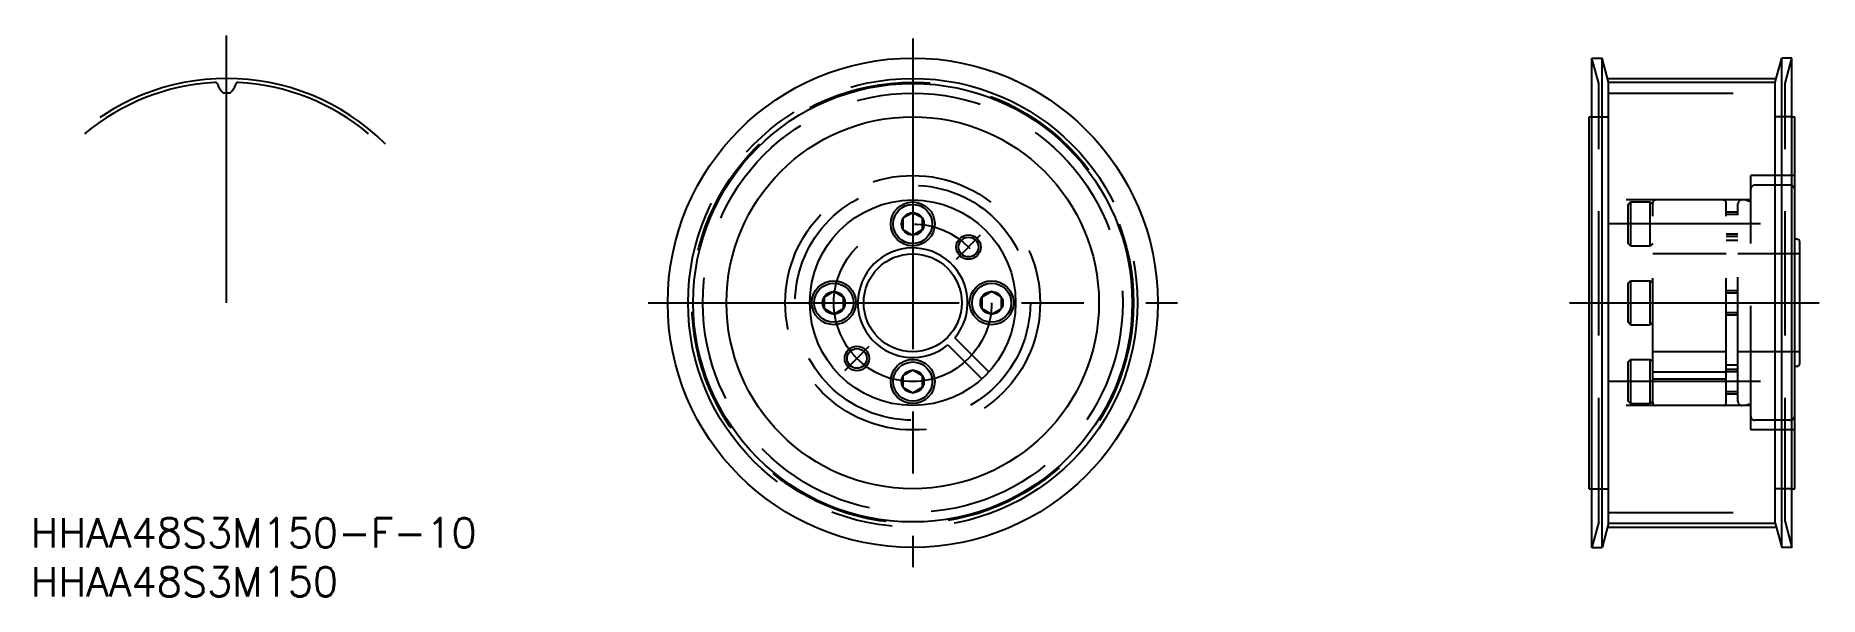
# Model space of a CAD drawing. Extents: x -89 to 92, y -30 to 27.
import ezdxf

# ---------------------------------------------------------------- set-up
doc = ezdxf.new("R2010")
doc.units = 0
doc.linetypes.add('CENTER', pattern=[50.8, 31.75, -6.35, 6.35, -6.35])
doc.linetypes.add('DASHED', pattern=[19.05, 12.7, -6.35])
doc.layers.get('0').update_dxf_attribs({"linetype": 'CONTINUOUS'})
doc.layers.add('CENTER', color=1, linetype='CENTER')
doc.styles.get("Standard").update_dxf_attribs({"font": 'txt.shx', "height": 3, "bigfont": 'bigfont.shx'})

# ---------------------------------------------------------------- blocks, each defined once
blk = doc.blocks.new('*U21')
at = {"color": 7, "linetype": 'CONTINUOUS'}
blk.add_text('HHAA48S3M150', height=3, dxfattribs=at).set_placement((-90, -30))
blk = doc.blocks.new('*U22')
at = {"color": 7, "linetype": 'CONTINUOUS'}
blk.add_text('HHAA48S3M150-F-10', height=3, dxfattribs=at).set_placement((-90, -25))

msp = doc.modelspace()

# ---------------------------------------------------------------- linework, layer by layer
at = {"color": 3, "linetype": 'DASHED'}
for p, q in [((70, 22.4), (69.3, 25)), ((89, 22.4), (89.7, 25)), ((70, -22.4), (70, 22.4)), ((89, -22.4), (89, 22.4)), ((71, 21.42), (88, 21.42)), ((69.3, 19), (71, 19)), ((89.7, 19), (88, 19)), ((85.5, -13), (85.5, 13)), ((90, 13), (85.5, 13)), ((90, -13), (90, 13)), ((89.5, 12), (85.9, 12)), ((85.5, 10.5), (69, 10.5)), ((73, 10.05), (73.25, 10.3)), ((73, 6.05), (73, 10.05)), ((73.25, 10.3), (75.25, 10.3)), ((73.25, 10.3), (73.25, 5.8)), ((75.25, 10.3), (75.5, 10.05)), ((75.25, 5.8), (75.25, 10.3)), ((75.5, -10.2), (75.5, 10.2)), ((83, -10.2), (83, 10.2)), ((83, 9.3), (84.2, 9.3)), ((84.2, -10.1), (84.2, 10.1)), ((84.89, 10.5), (84.6, 10.5)), ((85.19, 10.42), (84.89, 10.5)), ((83, 9.06), (84.2, 9.06)), ((73.25, 5.8), (73, 6.05)), ((73.25, 5.8), (75.25, 5.8)), ((75.5, 6.05), (75.25, 5.8)), ((83, 7.04), (84.2, 7.04)), ((83, 6.8), (84.2, 6.8)), ((84.2, 6.37), (83, 6.37)), ((83, 5), (75.5, 5)), ((90.5, 5), (84.2, 5)), ((73, 2), (73.25, 2.25)), ((73, -2), (73, 2)), ((73.25, 2.25), (75.25, 2.25)), ((73.25, 2.25), (73.25, -2.25)), ((75.25, 2.25), (75.5, 2)), ((75.25, -2.25), (75.25, 2.25)), ((83, 1.25), (84.2, 1.25)), ((83, 1.01), (84.2, 1.01)), ((83, -1.01), (84.2, -1.01)), ((83, -1.25), (84.2, -1.25)), ((73.25, -2.25), (73, -2)), ((73.25, -2.25), (75.25, -2.25)), ((75.5, -2), (75.25, -2.25)), ((83, -5), (75.5, -5)), ((90.5, -5), (84.2, -5)), ((73, -6.05), (73.25, -5.8)), ((73, -10.05), (73, -6.05)), ((73.25, -5.8), (75.25, -5.8)), ((73.25, -5.8), (73.25, -10.3)), ((75.25, -5.8), (75.5, -6.05)), ((75.25, -10.3), (75.25, -5.8)), ((75.5, -7.06), (83, -7.06)), ((84.2, -6.37), (83, -6.37)), ((83, -6.8), (84.2, -6.8)), ((83, -7.04), (84.2, -7.04)), ((75.5, -7.77), (83, -7.77)), ((83, -9.06), (84.2, -9.06)), ((85.5, -10.5), (69, -10.5)), ((73.25, -10.3), (73, -10.05)), ((73.25, -10.3), (75.25, -10.3)), ((75.5, -10.05), (75.25, -10.3)), ((83, -9.3), (84.2, -9.3)), ((84.89, -10.5), (84.6, -10.5)), ((85.19, -10.42), (84.89, -10.5)), ((89.5, -12), (85.9, -12)), ((90, -13), (85.5, -13)), ((69.3, -19), (71, -19)), ((89.7, -19), (88, -19)), ((71, -21.42), (88, -21.42)), ((70, -22.4), (69.3, -25)), ((89, -22.4), (89.7, -25))]:
    msp.add_line(p, q, dxfattribs=at)
at = {"color": 7, "linetype": 'CONTINUOUS'}
for p, q in [((69.3, 25), (70.34, 25)), ((69.3, -25), (69.3, 25)), ((71, 22.53), (70.34, 25)), ((70.34, -25), (70.34, 25)), ((88, 22.53), (88.66, 25)), ((89.7, 25), (88.66, 25)), ((88.66, -25), (88.66, 25)), ((89.7, -25), (89.7, 25)), ((71, 22.53), (88, 22.53)), ((71, -22.53), (71, 22.53)), ((88, -22.53), (88, 22.53)), ((69, -19), (69, 19)), ((69, 19), (69.3, 19)), ((89.7, 19), (90, 19)), ((90, -19), (90, 19)), ((0, 9.2), (-1, 8.63)), ((1, 8.63), (0, 9.2)), ((-1, 8.63), (-1, 7.47)), ((-1, 7.47), (0, 6.9)), ((0, 6.9), (1, 7.47)), ((1, 7.47), (1, 8.63)), ((90.2, 6.5), (90, 6.5)), ((90.5, -6.2), (90.5, 6.2)), ((-8.05, 1.15), (-9.05, 0.58)), ((-9.05, 0.58), (-9.05, -0.58)), ((-7.05, 0.58), (-8.05, 1.15)), ((-7.05, -0.58), (-7.05, 0.58)), ((8.05, 1.15), (7.05, 0.58)), ((7.05, 0.58), (7.05, -0.58)), ((9.05, 0.58), (8.05, 1.15)), ((9.05, -0.58), (9.05, 0.58)), ((-9.05, -0.58), (-8.05, -1.15)), ((-8.05, -1.15), (-7.05, -0.58)), ((7.05, -0.58), (8.05, -1.15)), ((8.05, -1.15), (9.05, -0.58)), ((4.3, -3.59), (7.77, -7.06)), ((3.59, -4.3), (7.06, -7.77)), ((0, -6.9), (-1, -7.47)), ((1, -7.47), (0, -6.9)), ((90.2, -6.5), (90, -6.5)), ((-1, -7.47), (-1, -8.63)), ((-1, -8.63), (0, -9.2)), ((0, -9.2), (1, -8.63)), ((1, -8.63), (1, -7.47)), ((69, -19), (69.3, -19)), ((89.7, -19), (90, -19)), ((71, -22.53), (70.34, -25)), ((71, -22.53), (88, -22.53)), ((88, -22.53), (88.66, -25)), ((69.3, -25), (70.34, -25)), ((89.7, -25), (88.66, -25))]:
    msp.add_line(p, q, dxfattribs=at)
for centre, radius in [((0, 0), 25), ((0, 0), 22.4), ((0, 0), 19), ((0, 0), 10.5), ((0, 8.05), 2.25), ((0, 8.05), 2), ((0, 8.05), 1.15), ((5.69, 5.69), 1.01), ((0, 0), 5), ((-8.05, 0), 2.25), ((-8.05, 0), 2), ((8.05, 0), 2.25), ((8.05, 0), 2), ((-8.05, 0), 1.15), ((8.05, 0), 1.15), ((-5.69, -5.69), 1.01), ((0, -8.05), 2.25), ((0, -8.05), 2), ((0, -8.05), 1.15)]:
    msp.add_circle(centre, radius, dxfattribs=at)
at = {"color": 3, "linetype": 'DASHED'}
for radius in [22.53, 21.42, 13, 12]:
    msp.add_circle((0, 0), radius, dxfattribs=at)
at = {"color": 3, "linetype": 'CONTINUOUS'}
for centre in [(5.69, 5.69), (-5.69, -5.69)]:
    msp.add_circle(centre, 1.25, dxfattribs=at)
at = {"color": 7, "linetype": 'CONTINUOUS'}
for centre, radius, start, end in [((-70, 0), 22.54, 93.0329, 130), ((-71.18, 22.23), 0.28, 17.3226, 93.0329), ((-69.02, 22.9), 1.98, 197.3226, 226.4226), ((-70.97, 22.9), 1.98, 313.5774, 342.6774), ((-68.82, 22.23), 0.28, 86.9671, 162.6774), ((-70, 0), 22.54, 50, 86.9671), ((-70.28, 21.58), 0.15, 226.4226, 270.7515), ((-70, 0), 21.43, 90, 90.7515), ((-70, 0), 21.43, 89.2485, 90), ((-69.72, 21.58), 0.15, 269.2485, 313.5774), ((0, 0), 5.6, 320.1225, 309.8775), ((90.2, 6.2), 0.3, 360, 90), ((90.2, -6.2), 0.3, 270, 0)]:
    msp.add_arc(centre, radius, start, end, dxfattribs=at)
at = {"color": 3, "linetype": 'DASHED'}
for centre, radius, start, end in [((85.9, 11.6), 0.4, 90, 180), ((89.5, 11.5), 0.5, 0, 90), ((75.8, 10.2), 0.3, 90, 180), ((82.7, 10.2), 0.3, 0, 90), ((84.6, 10.1), 0.4, 90, 180), ((85.27, 10.73), 0.32, 255, 315.7191), ((75.8, -10.2), 0.3, 180, 270), ((82.7, -10.2), 0.3, 270, 0), ((84.6, -10.1), 0.4, 180, 270), ((85.27, -10.73), 0.32, 44.2809, 105), ((85.9, -11.6), 0.4, 180, 270), ((89.5, -11.5), 0.5, 270, 0)]:
    msp.add_arc(centre, radius, start, end, dxfattribs=at)
at = {"layer": 'CENTER', "color": 1, "linetype": 'CENTER'}
for p, q in [((-70, 0), (-70, 27.29)), ((0, 27), (0, -27)), ((71, 22.92), (88, 22.92)), ((86.5, 8.05), (71, 8.05)), ((4.46, 4.45), (6.93, 6.93)), ((-27, 0), (27, 0)), ((67, 0), (92.5, 0)), ((-6.93, -6.93), (-4.46, -4.45)), ((86.5, -8.05), (71, -8.05)), ((71, -22.92), (88, -22.92))]:
    msp.add_line(p, q, dxfattribs=at)
for radius in [22.92, 8.05]:
    msp.add_circle((0, 0), radius, dxfattribs=at)
msp.add_arc((-70, 0), 22.92, 45, 135, dxfattribs=at)

# ---------------------------------------------------------------- block references
at = {"color": 7, "linetype": 'CONTINUOUS'}
for name in ['*U22', '*U21']:
    msp.add_blockref(name, (0, 0), dxfattribs=at)

doc.saveas('drawing.dxf')
